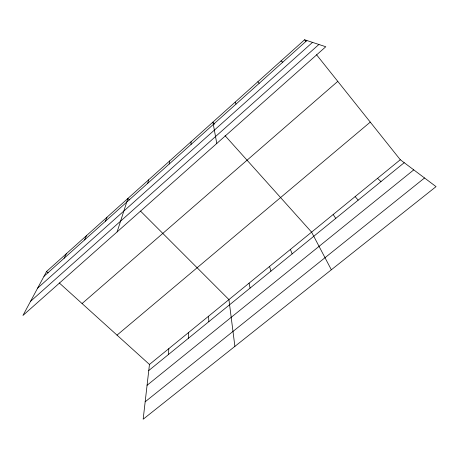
<?xml version="1.0" encoding="UTF-8"?>
<svg xmlns="http://www.w3.org/2000/svg" width="459" height="459" viewBox="0 0 459 459"><rect width="100%" height="100%" fill="white"/><g stroke="black" fill="none" stroke-linecap="round" stroke-linejoin="round"><path stroke-width="0.69" d="M191.053 144.424L191.053 141.745M188.471 338.237L188.511 332.58M168.442 354.532L168.82 348.651M400.294 159.743L149.462 364.452L143.162 419.222L436.05 186.629L400.294 159.743L316.532 54.741M169.199 164.024L169.612 161M147.758 183.25L148.561 179.899M117.108 231.91L127.9 198.454L129.415 199.969M105.444 221.198L107.004 217.222M84.571 239.919L86.493 235.639M64.088 258.291L66.354 253.724M46.583 271.476L22.95 315.465L325.787 46.743L304.598 39.778L46.583 271.476L48.166 272.904M43.978 276.324L306.893 40.535M37.649 288.109L312.51 42.377M30.524 301.368L318.902 44.477M82.075 303.548L337.778 81.375M117.022 335.133L370.275 122.111M148.762 370.545L404.207 162.693M147.064 385.296L413.76 169.87M145.164 401.791L424.541 177.977M281 60.967L282.801 62.137M59.251 282.922L149.462 364.452M377.516 178.333L380.97 181.598M140.517 211.083L228.932 299.595L234.888 346.379M214.766 124.205L212.901 122.123L216.786 143.46M225.048 135.663L311.592 232.134L331.341 269.783M355.146 196.59L358.158 200.158M257.86 81.748L259.186 83.32M304.598 39.778L305.923 41.442M333.171 214.519L335.764 218.386M235.169 102.127L236.029 104.084M290.386 249.444L292.159 253.861M269.548 266.45L270.936 271.131M249.065 283.163L250.086 288.097M208.547 316.228L208.851 321.65"/></g></svg>
